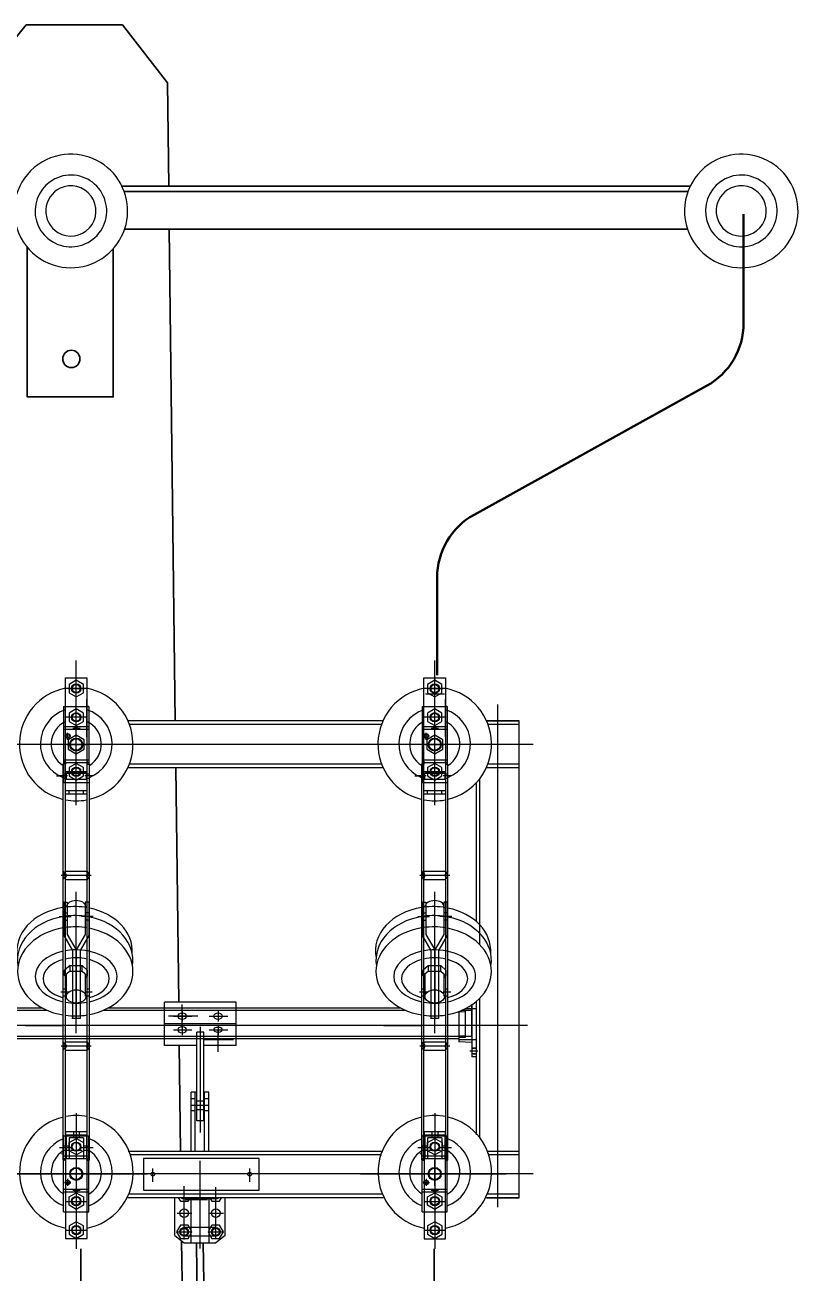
# Model space of a CAD drawing. Header units: millimetres. Extents: x 145 to 60311, y -8355 to 8851.
# Drawn here: x 406.889 to 409.862, y 382.975 to 387.773 of the extents above; entities that cross this region are included whole.
import ezdxf

# ---------------------------------------------------------------- set-up
doc = ezdxf.new("R2010")
doc.units = ezdxf.units.MM
doc.linetypes.add('EIXO', pattern=[54, 20, -7, 0, -7, 20])

msp = doc.modelspace()

# ---------------------------------------------------------------- linework, layer by layer
at = {"lineweight": 35}
for p, q in [((406.7131, 387.5509), (406.8932, 387.7733)), ((406.8932, 387.7733), (407.2643, 387.7733)), ((407.2643, 387.7733), (407.4368, 387.5509)), ((407.4417, 387.1535), (407.4368, 387.5509)), ((407.2706, 387.133), (409.4383, 387.133)), ((407.4669, 385.0981), (407.4437, 386.988)), ((407.4802, 384.0166), (407.4691, 384.9189)), ((407.4872, 383.4438), (407.4822, 383.8494)), ((407.1032, 383.068), (407.1032, 379.7476)), ((407.5264, 380.251), (407.4914, 383.0992)), ((407.5859, 380.251), (407.548, 383.0916)), ((407.6118, 380.322), (407.5748, 383.0916)), ((408.4623, 383.068), (408.4623, 379.7476))]:
    msp.add_line(p, q, dxfattribs=at)
at = {"lineweight": 50}
for p, q in [((409.6525, 387.0462), (409.6525, 386.6269)), ((409.5104, 386.3857), (408.6161, 385.8905)), ((408.4739, 385.2738), (408.4739, 385.6493))]:
    msp.add_line(p, q, dxfattribs=at)
at = {"ltscale": 0.5}
for p, q in [((407.0861, 384.8587), (407.0861, 385.3297)), ((408.4647, 384.8587), (408.4647, 385.3297)), ((407.056, 385.2218), (407.1176, 385.2218)), ((407.056, 385.2218), (407.1176, 385.2218)), ((408.4346, 385.2218), (408.4961, 385.2218)), ((408.4346, 385.2218), (408.4961, 385.2218)), ((407.0861, 384.7732), (407.0861, 384.8849)), ((408.4647, 384.7732), (408.4647, 384.8849)), ((407.0208, 384.3455), (407.0664, 384.3455)), ((407.1515, 384.3455), (407.1058, 384.3455)), ((408.3993, 384.3455), (408.445, 384.3455)), ((408.53, 384.3455), (408.4844, 384.3455)), ((407.0667, 383.4559), (407.0212, 383.4559)), ((407.0635, 383.4476), (407.1081, 383.4476)), ((407.151, 383.4559), (407.1042, 383.4559)), ((408.4452, 383.4559), (408.3997, 383.4559)), ((408.4421, 383.4476), (408.4866, 383.4476)), ((408.5295, 383.4559), (408.4828, 383.4559)), ((407.0451, 383.2503), (407.1278, 383.2503)), ((408.4237, 383.2503), (408.5064, 383.2503)), ((407.0451, 383.14), (407.1278, 383.14)), ((408.4237, 383.14), (408.5064, 383.14))]:
    msp.add_line(p, q, dxfattribs=at)
for p, q in [((407.0447, 384.8164), (407.0447, 385.2631)), ((407.0447, 385.2631), (407.1274, 385.2631)), ((407.1257, 385.2218), (407.0465, 385.2218)), ((407.1274, 385.2631), (407.1274, 384.8164)), ((408.4233, 384.8164), (408.4233, 385.2631)), ((408.4233, 385.2631), (408.506, 385.2631)), ((408.5043, 385.2218), (408.4251, 385.2218)), ((408.506, 385.2631), (408.506, 384.8164)), ((407.0861, 384.8459), (407.0861, 385.1712)), ((407.0861, 384.8459), (407.0861, 385.1712)), ((407.0861, 384.8459), (407.0861, 385.1712)), ((407.1274, 385.0361), (407.1274, 385.1794)), ((408.5025, 385.2007), (408.4287, 385.2007)), ((408.4647, 384.8459), (408.4647, 385.1712)), ((408.4647, 384.8459), (408.4647, 385.1712)), ((408.4647, 384.8459), (408.4647, 385.1712)), ((408.506, 385.0361), (408.506, 385.1794)), ((407.0378, 385.1529), (407.0378, 384.9314)), ((407.0378, 385.1529), (407.0378, 384.8606)), ((407.0378, 385.1529), (407.0447, 385.1529)), ((407.0378, 385.1529), (407.1343, 385.1529)), ((407.1343, 385.1529), (407.1274, 385.1529)), ((407.1343, 385.1529), (407.1343, 384.9314)), ((408.4164, 385.1529), (408.4164, 384.8606)), ((408.4164, 385.1529), (408.4164, 384.9314)), ((408.4164, 385.1529), (408.5129, 385.1529)), ((408.4164, 385.1529), (408.4233, 385.1529)), ((408.5129, 385.1529), (408.506, 385.1529)), ((408.5129, 385.1529), (408.5129, 384.9314)), ((408.7063, 385.1611), (408.7063, 383.2277)), ((407.1257, 385.1115), (407.0465, 385.1115)), ((407.1239, 385.1115), (407.0501, 385.1115)), ((408.2667, 385.0981), (407.2848, 385.0981)), ((408.2609, 385.0843), (407.2906, 385.0843)), ((408.5043, 385.1115), (408.4251, 385.1115)), ((408.5025, 385.1115), (408.4287, 385.1115)), ((408.789, 385.0981), (408.6634, 385.0981)), ((408.789, 385.0981), (408.6638, 385.0981)), ((408.789, 385.0981), (408.6638, 385.0981)), ((408.789, 385.0981), (408.6638, 385.0981)), ((408.6638, 385.0981), (408.789, 385.0981)), ((408.789, 385.0843), (408.6691, 385.0843)), ((408.789, 383.2646), (408.789, 385.0981)), ((407.0417, 385.0398), (407.0655, 385.0398)), ((407.053, 385.0253), (407.053, 385.052)), ((407.0727, 385.0691), (407.1008, 385.0691)), ((408.4203, 385.0398), (408.4441, 385.0398)), ((408.4316, 385.0253), (408.4316, 385.052)), ((408.4512, 385.0691), (408.4794, 385.0691)), ((408.8426, 385.0067), (405.3178, 385.0067)), ((407.0494, 385.0067), (407.1229, 385.0067)), ((408.428, 385.0067), (408.5014, 385.0067)), ((407.036, 383.4098), (407.036, 384.9323)), ((407.0443, 384.9323), (407.036, 384.9323)), ((407.0443, 383.4098), (407.0443, 384.9323)), ((407.1285, 383.4089), (407.1285, 384.9314)), ((407.1285, 384.9314), (407.1368, 384.9314)), ((407.1368, 383.4089), (407.1368, 384.9314)), ((407.2919, 384.9327), (408.2596, 384.9327)), ((408.4146, 383.4098), (408.4146, 384.9323)), ((408.4228, 384.9323), (408.4146, 384.9323)), ((408.4228, 383.4098), (408.4228, 384.9323)), ((408.5071, 383.4089), (408.5071, 384.9314)), ((408.5071, 384.9314), (408.5154, 384.9314)), ((408.5154, 383.4089), (408.5154, 384.9314)), ((408.6704, 384.9327), (408.789, 384.9327)), ((407.0098, 384.8858), (407.0437, 384.8858)), ((407.0524, 384.8858), (407.0185, 384.8858)), ((407.0528, 384.8858), (407.0244, 384.8858)), ((407.036, 384.8938), (407.0443, 384.8938)), ((407.1257, 384.902), (407.0465, 384.902)), ((407.0501, 384.902), (407.1239, 384.902)), ((407.1525, 384.8858), (407.1186, 384.8858)), ((407.1474, 384.8858), (407.119, 384.8858)), ((407.1281, 384.8938), (407.1368, 384.8938)), ((407.1285, 384.8938), (407.1368, 384.8938)), ((407.2864, 384.9189), (408.2651, 384.9189)), ((408.3884, 384.8858), (408.4222, 384.8858)), ((408.4309, 384.8858), (408.397, 384.8858)), ((408.4314, 384.8858), (408.4029, 384.8858)), ((408.4146, 384.8938), (408.4228, 384.8938)), ((408.5043, 384.902), (408.4251, 384.902)), ((408.4287, 384.902), (408.5025, 384.902)), ((408.5311, 384.8858), (408.4972, 384.8858)), ((408.526, 384.8858), (408.4976, 384.8858)), ((408.5067, 384.8938), (408.5154, 384.8938)), ((408.5071, 384.8938), (408.5154, 384.8938)), ((408.6649, 384.9189), (408.789, 384.9189)), ((407.036, 384.8775), (407.0443, 384.8775)), ((407.0378, 384.8606), (407.1343, 384.8606)), ((407.1281, 384.8775), (407.1368, 384.8775)), ((407.1285, 384.8775), (407.1368, 384.8775)), ((408.4146, 384.8775), (408.4228, 384.8775)), ((408.4164, 384.8606), (408.5129, 384.8606)), ((408.5067, 384.8775), (408.5154, 384.8775)), ((408.5071, 384.8775), (408.5154, 384.8775)), ((408.6236, 384.8566), (408.6236, 384.3267)), ((408.6374, 384.8726), (408.6374, 384.238)), ((407.1274, 384.8288), (407.0447, 384.8288)), ((407.1274, 384.8164), (407.0447, 384.8164)), ((407.0585, 384.8164), (407.0585, 384.8288)), ((407.1137, 384.8164), (407.1137, 384.8288)), ((408.506, 384.8288), (408.4233, 384.8288)), ((408.506, 384.8164), (408.4233, 384.8164)), ((408.4371, 384.8164), (408.4371, 384.8288)), ((408.4922, 384.8164), (408.4922, 384.8288)), ((407.144, 384.5035), (407.0285, 384.5035)), ((407.0363, 384.5187), (407.039, 384.5146)), ((407.0383, 384.5159), (407.0383, 384.5138)), ((407.0396, 384.5154), (407.0383, 384.5159)), ((407.0383, 384.5159), (407.0383, 384.5138)), ((407.0396, 384.5154), (407.0383, 384.5159)), ((407.0383, 384.5159), (407.0383, 384.5138)), ((407.0396, 384.5154), (407.0383, 384.5159)), ((407.0383, 384.5125), (407.0383, 384.5111)), ((407.0422, 384.5111), (407.0383, 384.5111)), ((407.0383, 384.5111), (407.0383, 384.5111)), ((407.0383, 384.5111), (407.0383, 384.509)), ((407.0383, 384.5067), (407.0383, 384.5011)), ((407.0383, 384.4987), (407.0383, 384.496)), ((407.0405, 384.5146), (407.039, 384.5146)), ((407.0393, 384.5146), (407.0415, 384.5146)), ((407.0415, 384.5146), (407.0406, 384.5149)), ((407.0415, 384.5146), (407.0406, 384.5149)), ((407.0415, 384.5146), (407.0406, 384.5149)), ((407.0422, 384.5146), (407.0406, 384.5146)), ((407.0411, 384.5111), (407.0434, 384.5111)), ((407.0452, 384.5111), (407.0423, 384.5111)), ((407.0452, 384.5146), (407.0432, 384.5146)), ((407.0452, 384.5201), (407.1279, 384.5201)), ((407.0452, 384.487), (407.0452, 384.5201)), ((407.0452, 384.5111), (407.0462, 384.5084)), ((407.0469, 384.5006), (407.0452, 384.496)), ((407.0468, 384.5067), (407.0479, 384.5035)), ((407.0479, 384.5035), (407.0469, 384.5006)), ((407.0472, 384.5057), (407.0479, 384.5035)), ((407.0479, 384.5035), (407.0472, 384.5015)), ((407.1263, 384.5067), (407.1251, 384.5035)), ((407.1259, 384.5057), (407.1251, 384.5035)), ((407.1251, 384.5035), (407.1259, 384.5015)), ((407.1251, 384.5035), (407.1262, 384.5006)), ((407.1262, 384.5006), (407.1279, 384.496)), ((407.1279, 384.5111), (407.1269, 384.5084)), ((407.1279, 384.5201), (407.1279, 384.487)), ((407.1279, 384.5146), (407.1299, 384.5146)), ((407.1279, 384.5111), (407.1308, 384.5111)), ((407.1309, 384.5146), (407.1325, 384.5146)), ((407.1309, 384.5111), (407.1348, 384.5111)), ((407.1316, 384.5146), (407.1324, 384.5149)), ((407.1337, 384.5146), (407.1316, 384.5146)), ((407.132, 384.5111), (407.1352, 384.5111)), ((407.1326, 384.5146), (407.134, 384.5146)), ((407.1335, 384.5154), (407.1348, 384.5159)), ((407.1335, 384.5154), (407.1348, 384.5159)), ((407.1368, 384.5187), (407.134, 384.5146)), ((407.1348, 384.5159), (407.1348, 384.5138)), ((407.1348, 384.5159), (407.1348, 384.5138)), ((407.1348, 384.5125), (407.1348, 384.5111)), ((407.1348, 384.5111), (407.1348, 384.5111)), ((407.1348, 384.5111), (407.1348, 384.509)), ((407.1348, 384.5067), (407.1348, 384.5011)), ((407.1348, 384.4987), (407.1348, 384.496)), ((408.5226, 384.5035), (408.4071, 384.5035)), ((408.4148, 384.5187), (408.4176, 384.5146)), ((408.4168, 384.5159), (408.4168, 384.5138)), ((408.4181, 384.5154), (408.4168, 384.5159)), ((408.4168, 384.5159), (408.4168, 384.5138)), ((408.4181, 384.5154), (408.4168, 384.5159)), ((408.4168, 384.5159), (408.4168, 384.5138)), ((408.4181, 384.5154), (408.4168, 384.5159)), ((408.4168, 384.5125), (408.4168, 384.5111)), ((408.4207, 384.5111), (408.4168, 384.5111)), ((408.4169, 384.5111), (408.4168, 384.5111)), ((408.4168, 384.5111), (408.4168, 384.509)), ((408.4168, 384.5067), (408.4168, 384.5011)), ((408.4168, 384.4987), (408.4168, 384.496)), ((408.419, 384.5146), (408.4176, 384.5146)), ((408.4179, 384.5146), (408.4201, 384.5146)), ((408.4207, 384.5146), (408.4191, 384.5146)), ((408.4201, 384.5146), (408.4192, 384.5149)), ((408.4201, 384.5146), (408.4192, 384.5149)), ((408.4201, 384.5146), (408.4192, 384.5149)), ((408.4197, 384.5111), (408.4219, 384.5111)), ((408.4237, 384.5111), (408.4208, 384.5111)), ((408.4237, 384.5146), (408.4218, 384.5146)), ((408.4237, 384.5201), (408.5065, 384.5201)), ((408.4237, 384.487), (408.4237, 384.5201)), ((408.4237, 384.5111), (408.4247, 384.5084)), ((408.4254, 384.5006), (408.4237, 384.496)), ((408.4254, 384.5067), (408.4265, 384.5035)), ((408.4265, 384.5035), (408.4254, 384.5006)), ((408.4257, 384.5057), (408.4265, 384.5035)), ((408.4265, 384.5035), (408.4258, 384.5015)), ((408.5048, 384.5067), (408.5037, 384.5035)), ((408.5045, 384.5057), (408.5037, 384.5035)), ((408.5037, 384.5035), (408.5044, 384.5015)), ((408.5037, 384.5035), (408.5048, 384.5006)), ((408.5048, 384.5006), (408.5065, 384.496)), ((408.5065, 384.5111), (408.5055, 384.5084)), ((408.5065, 384.5201), (408.5065, 384.487)), ((408.5065, 384.5146), (408.5085, 384.5146)), ((408.5065, 384.5111), (408.5094, 384.5111)), ((408.5095, 384.5146), (408.5111, 384.5146)), ((408.5095, 384.5111), (408.5134, 384.5111)), ((408.5101, 384.5146), (408.511, 384.5149)), ((408.5123, 384.5146), (408.5101, 384.5146)), ((408.5105, 384.5111), (408.5138, 384.5111)), ((408.5112, 384.5146), (408.5126, 384.5146)), ((408.5121, 384.5154), (408.5134, 384.5159)), ((408.5121, 384.5154), (408.5134, 384.5159)), ((408.5154, 384.5187), (408.5126, 384.5146)), ((408.5133, 384.5111), (408.5134, 384.5111)), ((408.5134, 384.5159), (408.5134, 384.5138)), ((408.5134, 384.5159), (408.5134, 384.5138)), ((408.5134, 384.5125), (408.5134, 384.5111)), ((408.5134, 384.5111), (408.5134, 384.509)), ((408.5134, 384.5067), (408.5134, 384.5011)), ((408.5134, 384.4987), (408.5134, 384.496)), ((407.0363, 384.4884), (407.039, 384.4925)), ((407.0384, 384.496), (407.0383, 384.496)), ((407.0383, 384.496), (407.0383, 384.496)), ((407.0422, 384.496), (407.0383, 384.496)), ((407.0383, 384.4948), (407.0383, 384.496)), ((407.0383, 384.4912), (407.0383, 384.4929)), ((407.0383, 384.4912), (407.0383, 384.4929)), ((407.0397, 384.4918), (407.0383, 384.4912)), ((407.0397, 384.4918), (407.0383, 384.4912)), ((407.0413, 384.4925), (407.0391, 384.4925)), ((407.0416, 384.496), (407.0395, 384.496)), ((407.0415, 384.4925), (407.0406, 384.4921)), ((407.0415, 384.4925), (407.0406, 384.4921)), ((407.0409, 384.496), (407.043, 384.496)), ((407.0434, 384.4925), (407.0415, 384.4925)), ((407.0452, 384.496), (407.0422, 384.496)), ((407.0452, 384.4925), (407.0423, 384.4925)), ((407.1279, 384.487), (407.0452, 384.487)), ((407.1279, 384.496), (407.1309, 384.496)), ((407.1279, 384.4925), (407.1308, 384.4925)), ((407.1322, 384.496), (407.1301, 384.496)), ((407.1309, 384.496), (407.1348, 384.496)), ((407.1314, 384.496), (407.1336, 384.496)), ((407.1352, 384.4925), (407.1316, 384.4925)), ((407.1316, 384.4925), (407.1325, 384.4921)), ((407.1318, 384.4925), (407.134, 384.4925)), ((407.1334, 384.4918), (407.1348, 384.4912)), ((407.1368, 384.4884), (407.134, 384.4925)), ((407.1347, 384.496), (407.1348, 384.496)), ((407.1348, 384.4948), (407.1348, 384.496)), ((407.1348, 384.496), (407.1348, 384.496)), ((407.1348, 384.4912), (407.1348, 384.4929)), ((408.4148, 384.4884), (408.4176, 384.4925)), ((408.417, 384.496), (408.4168, 384.496)), ((408.4169, 384.496), (408.4168, 384.496)), ((408.4207, 384.496), (408.4168, 384.496)), ((408.4168, 384.4948), (408.4168, 384.496)), ((408.4168, 384.4912), (408.4168, 384.4929)), ((408.4168, 384.4912), (408.4168, 384.4929)), ((408.4183, 384.4918), (408.4168, 384.4912)), ((408.4183, 384.4918), (408.4168, 384.4912)), ((408.4198, 384.4925), (408.4177, 384.4925)), ((408.4202, 384.496), (408.418, 384.496)), ((408.4201, 384.4925), (408.4191, 384.4921)), ((408.4201, 384.4925), (408.4191, 384.4921)), ((408.4194, 384.496), (408.4216, 384.496)), ((408.422, 384.4925), (408.4201, 384.4925)), ((408.4237, 384.496), (408.4207, 384.496)), ((408.4237, 384.4925), (408.4208, 384.4925)), ((408.5065, 384.487), (408.4237, 384.487)), ((408.5065, 384.496), (408.5095, 384.496)), ((408.5065, 384.4925), (408.5094, 384.4925)), ((408.5108, 384.496), (408.5086, 384.496)), ((408.5095, 384.496), (408.5134, 384.496)), ((408.51, 384.496), (408.5122, 384.496)), ((408.5137, 384.4925), (408.5101, 384.4925)), ((408.5101, 384.4925), (408.5111, 384.4921)), ((408.5104, 384.4925), (408.5125, 384.4925)), ((408.5119, 384.4918), (408.5134, 384.4912)), ((408.5154, 384.4884), (408.5126, 384.4925)), ((408.5132, 384.496), (408.5134, 384.496)), ((408.5133, 384.496), (408.5134, 384.496)), ((408.5134, 384.4948), (408.5134, 384.496)), ((408.5134, 384.4912), (408.5134, 384.4929)), ((407.0861, 383.8972), (407.0861, 384.4403)), ((408.4647, 383.8972), (408.4647, 384.4403)), ((407.0379, 384.4007), (407.0516, 384.4007)), ((407.0379, 384.4007), (407.0379, 384.2729)), ((407.0488, 384.3817), (407.0488, 384.3836)), ((407.0516, 384.4007), (407.0516, 384.2766)), ((407.1344, 384.4007), (407.1206, 384.4007)), ((407.1206, 384.4007), (407.1206, 384.2766)), ((407.1229, 384.3807), (407.1229, 384.3836)), ((407.1344, 384.4007), (407.1344, 384.2729)), ((408.4164, 384.4007), (408.4302, 384.4007)), ((408.4164, 384.4007), (408.4164, 384.2729)), ((408.4273, 384.3817), (408.4273, 384.3836)), ((408.4302, 384.4007), (408.4302, 384.2766)), ((408.5129, 384.4007), (408.4991, 384.4007)), ((408.4991, 384.4007), (408.4991, 384.2766)), ((408.5015, 384.3807), (408.5015, 384.3836)), ((408.5129, 384.4007), (408.5129, 384.2729)), ((407.0379, 384.2729), (407.0713, 384.215)), ((407.0516, 384.2766), (407.0861, 384.2169)), ((407.1206, 384.2766), (407.0861, 384.2169)), ((407.1344, 384.2729), (407.1009, 384.215)), ((408.4164, 384.2729), (408.4498, 384.215)), ((408.4302, 384.2766), (408.4647, 384.2169)), ((408.4991, 384.2766), (408.4647, 384.2169)), ((408.5129, 384.2729), (408.4795, 384.215)), ((407.0713, 384.215), (407.0713, 383.9531)), ((407.0861, 384.2169), (407.0861, 383.9531)), ((407.0861, 384.2169), (407.0861, 383.9531)), ((407.1009, 384.215), (407.1009, 383.9531)), ((408.4498, 384.215), (408.4498, 383.9531)), ((408.4647, 384.2169), (408.4647, 383.9531)), ((408.4647, 384.2169), (408.4647, 383.9531)), ((408.4795, 384.215), (408.4795, 383.9531)), ((407.0625, 384.1568), (407.0411, 384.1394)), ((407.0411, 384.1186), (407.0411, 384.1394)), ((407.0625, 384.1359), (407.0411, 384.1186)), ((407.0411, 384.1186), (407.0488, 384.1112)), ((407.0488, 384.0355), (407.0488, 384.1248)), ((407.0625, 384.1359), (407.0625, 384.1568)), ((407.0625, 384.1568), (407.1091, 384.1568)), ((407.0625, 384.1359), (407.1091, 384.1359)), ((407.1091, 384.1568), (407.1296, 384.1385)), ((407.1091, 384.1359), (407.1091, 384.1568)), ((407.1091, 384.1359), (407.1296, 384.1176)), ((407.1221, 384.0388), (407.1221, 384.1243)), ((407.1296, 384.1176), (407.1221, 384.1104)), ((407.1296, 384.1176), (407.1296, 384.1385)), ((408.4411, 384.1568), (408.4197, 384.1394)), ((408.4197, 384.1186), (408.4197, 384.1394)), ((408.4411, 384.1359), (408.4197, 384.1186)), ((408.4197, 384.1186), (408.4273, 384.1112)), ((408.4273, 384.0355), (408.4273, 384.1248)), ((408.4411, 384.1359), (408.4411, 384.1568)), ((408.4411, 384.1568), (408.4877, 384.1568)), ((408.4411, 384.1359), (408.4877, 384.1359)), ((408.4877, 384.1568), (408.5082, 384.1385)), ((408.4877, 384.1359), (408.4877, 384.1568)), ((408.4877, 384.1359), (408.5082, 384.1176)), ((408.5007, 384.0388), (408.5007, 384.1243)), ((408.5082, 384.1176), (408.5007, 384.1104)), ((408.5082, 384.1176), (408.5082, 384.1385)), ((407.036, 384.0677), (407.0443, 384.0677)), ((407.1285, 384.0677), (407.1368, 384.0677)), ((408.4146, 384.0677), (408.4228, 384.0677)), ((408.5071, 384.0677), (408.5154, 384.0677)), ((407.0587, 384.0543), (407.027, 384.0543)), ((407.036, 384.0408), (407.0443, 384.0408)), ((407.1474, 384.0543), (407.119, 384.0543)), ((407.1285, 384.0408), (407.1368, 384.0408)), ((408.4372, 384.0543), (408.4055, 384.0543)), ((408.4146, 384.0408), (408.4228, 384.0408)), ((408.526, 384.0543), (408.4976, 384.0543)), ((408.5071, 384.0408), (408.5154, 384.0408)), ((408.6374, 384.031), (408.6374, 383.4985)), ((406.9745, 383.9848), (405.8111, 383.9848)), ((406.9561, 383.9936), (406.5309, 383.9936)), ((408.3531, 383.9848), (407.1897, 383.9848)), ((408.3346, 383.9936), (407.2081, 383.9936)), ((407.425, 383.8494), (407.425, 384.0166)), ((407.7007, 384.0166), (407.425, 384.0166)), ((407.6961, 383.9936), (407.4306, 383.9936)), ((407.4935, 383.9814), (407.4935, 383.9421)), ((407.4939, 383.9164), (407.4939, 384.0067)), ((407.6314, 383.9814), (407.6314, 383.9421)), ((407.7007, 383.8494), (407.7007, 384.0166)), ((408.5574, 383.9804), (408.5574, 383.8637)), ((408.5822, 383.9781), (408.5574, 383.9793)), ((408.607, 383.9848), (408.5682, 383.9848)), ((408.5822, 383.9849), (408.57, 383.9855)), ((408.5822, 383.9849), (408.5822, 383.8803)), ((408.607, 384.0043), (408.6045, 384.0041)), ((408.607, 384.0058), (408.607, 383.8058)), ((408.607, 383.883), (408.607, 383.9999)), ((408.6236, 384.0183), (408.6236, 383.8058)), ((408.6236, 384.0183), (408.6236, 383.5061)), ((408.8215, 383.9263), (405.3159, 383.9263)), ((408.6501, 383.9263), (405.4723, 383.9263)), ((406.8897, 383.9263), (407.0325, 383.9263)), ((407.1009, 383.9531), (407.0698, 383.9531)), ((407.7007, 383.9326), (407.425, 383.9326)), ((407.5533, 383.9623), (407.4408, 383.9623)), ((407.4601, 383.9623), (407.5308, 383.9623)), ((407.4935, 383.9292), (407.4935, 383.8899)), ((407.5979, 383.9623), (407.6687, 383.9623)), ((407.6314, 383.9292), (407.6314, 383.8899)), ((408.2683, 383.9263), (408.411, 383.9263)), ((408.4795, 383.9531), (408.4483, 383.9531)), ((408.6618, 383.9263), (408.519, 383.9263)), ((405.6156, 383.8855), (408.607, 383.8855)), ((406.5309, 383.8767), (408.5574, 383.8767)), ((407.4306, 383.8767), (407.6951, 383.8767)), ((407.4601, 383.9101), (407.5308, 383.9101)), ((407.5493, 383.5598), (407.5493, 383.9014)), ((407.5769, 383.9014), (407.5493, 383.9014)), ((407.5769, 383.5598), (407.5769, 383.9014)), ((407.5979, 383.9101), (407.6687, 383.9101)), ((407.6317, 383.825), (407.6317, 383.9063)), ((408.5822, 383.8871), (408.5574, 383.8859)), ((408.5822, 383.8803), (408.5574, 383.879)), ((407.144, 383.8473), (407.0285, 383.8473)), ((407.0363, 383.8625), (407.0391, 383.8584)), ((407.0363, 383.8322), (407.0391, 383.8363)), ((407.0396, 383.8592), (407.0383, 383.8597)), ((407.0383, 383.8597), (407.0383, 383.8576)), ((407.0396, 383.8592), (407.0383, 383.8597)), ((407.0383, 383.8597), (407.0383, 383.8576)), ((407.0396, 383.8592), (407.0383, 383.8597)), ((407.0383, 383.8597), (407.0383, 383.8576)), ((407.0383, 383.8563), (407.0383, 383.8549)), ((407.0383, 383.8549), (407.0383, 383.8529)), ((407.0384, 383.8549), (407.0383, 383.8549)), ((407.0422, 383.8549), (407.0383, 383.8549)), ((407.0383, 383.8505), (407.0383, 383.8449)), ((407.0383, 383.8425), (407.0383, 383.8398)), ((407.0383, 383.8386), (407.0383, 383.8398)), ((407.0422, 383.8398), (407.0383, 383.8398)), ((407.0384, 383.8398), (407.0383, 383.8398)), ((407.0384, 383.8398), (407.0383, 383.8398)), ((407.0383, 383.835), (407.0383, 383.8367)), ((407.0383, 383.835), (407.0383, 383.8367)), ((407.0397, 383.8356), (407.0383, 383.835)), ((407.0397, 383.8356), (407.0383, 383.835)), ((407.0405, 383.8584), (407.0391, 383.8584)), ((407.0413, 383.8363), (407.0392, 383.8363)), ((407.0394, 383.8584), (407.0415, 383.8584)), ((407.0417, 383.8398), (407.0395, 383.8398)), ((407.0422, 383.8584), (407.0406, 383.8584)), ((407.0415, 383.8363), (407.0406, 383.8359)), ((407.0415, 383.8363), (407.0406, 383.8359)), ((407.0415, 383.8584), (407.0407, 383.8587)), ((407.0415, 383.8584), (407.0407, 383.8587)), ((407.0415, 383.8584), (407.0407, 383.8587)), ((407.0409, 383.8398), (407.043, 383.8398)), ((407.0411, 383.8549), (407.0434, 383.8549)), ((407.0435, 383.8363), (407.0415, 383.8363)), ((407.0452, 383.8398), (407.0422, 383.8398)), ((407.0452, 383.8549), (407.0423, 383.8549)), ((407.0452, 383.8363), (407.0423, 383.8363)), ((407.0452, 383.8584), (407.0432, 383.8584)), ((407.0452, 383.8308), (407.0452, 383.8639)), ((407.0452, 383.8639), (407.1279, 383.8639)), ((407.0452, 383.8549), (407.0462, 383.8522)), ((407.0469, 383.8444), (407.0452, 383.8398)), ((407.1279, 383.8308), (407.0452, 383.8308)), ((407.0468, 383.8505), (407.048, 383.8473)), ((407.048, 383.8473), (407.0469, 383.8444)), ((407.048, 383.8473), (407.0472, 383.8454)), ((407.1263, 383.8505), (407.1252, 383.8473)), ((407.1259, 383.8495), (407.1252, 383.8473)), ((407.1252, 383.8473), (407.1262, 383.8444)), ((407.1252, 383.8473), (407.1259, 383.8454)), ((407.1262, 383.8444), (407.1279, 383.8398)), ((407.1279, 383.8549), (407.1269, 383.8522)), ((407.1279, 383.8639), (407.1279, 383.8308)), ((407.1279, 383.8584), (407.1299, 383.8584)), ((407.1279, 383.8549), (407.1309, 383.8549)), ((407.1279, 383.8398), (407.1309, 383.8398)), ((407.1279, 383.8363), (407.1308, 383.8363)), ((407.132, 383.8549), (407.1297, 383.8549)), ((407.1322, 383.8398), (407.1301, 383.8398)), ((407.1309, 383.8584), (407.1326, 383.8584)), ((407.131, 383.8549), (407.1348, 383.8549)), ((407.131, 383.8398), (407.1348, 383.8398)), ((407.1315, 383.8398), (407.1336, 383.8398)), ((407.1316, 383.8584), (407.1325, 383.8587)), ((407.1338, 383.8584), (407.1316, 383.8584)), ((407.1316, 383.8363), (407.1325, 383.8359)), ((407.1352, 383.8363), (407.1316, 383.8363)), ((407.1318, 383.8363), (407.134, 383.8363)), ((407.1327, 383.8584), (407.1341, 383.8584)), ((407.1334, 383.8356), (407.1348, 383.835)), ((407.1335, 383.8592), (407.1348, 383.8597)), ((407.1335, 383.8592), (407.1348, 383.8597)), ((407.1368, 383.8625), (407.1341, 383.8584)), ((407.1368, 383.8322), (407.1341, 383.8363)), ((407.1347, 383.8398), (407.1348, 383.8398)), ((407.1348, 383.8597), (407.1348, 383.8576)), ((407.1348, 383.8597), (407.1348, 383.8576)), ((407.1348, 383.8563), (407.1348, 383.8549)), ((407.1348, 383.8549), (407.1348, 383.8549)), ((407.1348, 383.8549), (407.1348, 383.8529)), ((407.1348, 383.8505), (407.1348, 383.8449)), ((407.1348, 383.8425), (407.1348, 383.8398)), ((407.1348, 383.8398), (407.1348, 383.8398)), ((407.1348, 383.8386), (407.1348, 383.8398)), ((407.1348, 383.835), (407.1348, 383.8367)), ((407.5493, 383.8494), (407.425, 383.8494)), ((407.7007, 383.8494), (407.5769, 383.8494)), ((407.6911, 383.8712), (407.5787, 383.8712)), ((408.5226, 383.8473), (408.4071, 383.8473)), ((408.4149, 383.8625), (408.4176, 383.8584)), ((408.4149, 383.8322), (408.4176, 383.8363)), ((408.4182, 383.8592), (408.4169, 383.8597)), ((408.4169, 383.8597), (408.4169, 383.8576)), ((408.4182, 383.8592), (408.4169, 383.8597)), ((408.4169, 383.8597), (408.4169, 383.8576)), ((408.4182, 383.8592), (408.4169, 383.8597)), ((408.4169, 383.8597), (408.4169, 383.8576)), ((408.4169, 383.8563), (408.4169, 383.8549)), ((408.4169, 383.8549), (408.4169, 383.8529)), ((408.4169, 383.8549), (408.4169, 383.8549)), ((408.4207, 383.8549), (408.4169, 383.8549)), ((408.4169, 383.8505), (408.4169, 383.8449)), ((408.4169, 383.8425), (408.4169, 383.8398)), ((408.4169, 383.8386), (408.4169, 383.8398)), ((408.4207, 383.8398), (408.4169, 383.8398)), ((408.4169, 383.8398), (408.4169, 383.8398)), ((408.417, 383.8398), (408.4169, 383.8398)), ((408.4169, 383.835), (408.4169, 383.8367)), ((408.4169, 383.835), (408.4169, 383.8367)), ((408.4183, 383.8356), (408.4169, 383.835)), ((408.4183, 383.8356), (408.4169, 383.835)), ((408.419, 383.8584), (408.4176, 383.8584)), ((408.4199, 383.8363), (408.4177, 383.8363)), ((408.4179, 383.8584), (408.4201, 383.8584)), ((408.4202, 383.8398), (408.4181, 383.8398)), ((408.4208, 383.8584), (408.4191, 383.8584)), ((408.4201, 383.8584), (408.4192, 383.8587)), ((408.4201, 383.8584), (408.4192, 383.8587)), ((408.4201, 383.8584), (408.4192, 383.8587)), ((408.4201, 383.8363), (408.4192, 383.8359)), ((408.4201, 383.8363), (408.4192, 383.8359)), ((408.4195, 383.8398), (408.4216, 383.8398)), ((408.4197, 383.8549), (408.422, 383.8549)), ((408.422, 383.8363), (408.4201, 383.8363)), ((408.4238, 383.8549), (408.4208, 383.8549)), ((408.4238, 383.8398), (408.4208, 383.8398)), ((408.4238, 383.8363), (408.4209, 383.8363)), ((408.4238, 383.8584), (408.4218, 383.8584)), ((408.4238, 383.8308), (408.4238, 383.8639)), ((408.4238, 383.8639), (408.5065, 383.8639)), ((408.4238, 383.8549), (408.4248, 383.8522)), ((408.4254, 383.8444), (408.4238, 383.8398)), ((408.5065, 383.8308), (408.4238, 383.8308)), ((408.4254, 383.8505), (408.4265, 383.8473)), ((408.4265, 383.8473), (408.4255, 383.8444)), ((408.4265, 383.8473), (408.4258, 383.8454)), ((408.5049, 383.8505), (408.5037, 383.8473)), ((408.5045, 383.8495), (408.5037, 383.8473)), ((408.5037, 383.8473), (408.5048, 383.8444)), ((408.5037, 383.8473), (408.5045, 383.8454)), ((408.5048, 383.8444), (408.5065, 383.8398)), ((408.5065, 383.8549), (408.5055, 383.8522)), ((408.5065, 383.8639), (408.5065, 383.8308)), ((408.5065, 383.8584), (408.5085, 383.8584)), ((408.5065, 383.8549), (408.5094, 383.8549)), ((408.5065, 383.8398), (408.5095, 383.8398)), ((408.5065, 383.8363), (408.5094, 383.8363)), ((408.5106, 383.8549), (408.5083, 383.8549)), ((408.5108, 383.8398), (408.5087, 383.8398)), ((408.5095, 383.8584), (408.5111, 383.8584)), ((408.5095, 383.8549), (408.5134, 383.8549)), ((408.5095, 383.8398), (408.5134, 383.8398)), ((408.51, 383.8398), (408.5122, 383.8398)), ((408.5102, 383.8584), (408.511, 383.8587)), ((408.5123, 383.8584), (408.5102, 383.8584)), ((408.5102, 383.8363), (408.5111, 383.8359)), ((408.5138, 383.8363), (408.5102, 383.8363)), ((408.5104, 383.8363), (408.5125, 383.8363)), ((408.5112, 383.8584), (408.5126, 383.8584)), ((408.512, 383.8356), (408.5134, 383.835)), ((408.5121, 383.8592), (408.5134, 383.8597)), ((408.5121, 383.8592), (408.5134, 383.8597)), ((408.5154, 383.8625), (408.5126, 383.8584)), ((408.5154, 383.8322), (408.5126, 383.8363)), ((408.5133, 383.8549), (408.5134, 383.8549)), ((408.5133, 383.8398), (408.5134, 383.8398)), ((408.5133, 383.8398), (408.5134, 383.8398)), ((408.5134, 383.8597), (408.5134, 383.8576)), ((408.5134, 383.8597), (408.5134, 383.8576)), ((408.5134, 383.8563), (408.5134, 383.8549)), ((408.5134, 383.8549), (408.5134, 383.8529)), ((408.5134, 383.8505), (408.5134, 383.8449)), ((408.5134, 383.8425), (408.5134, 383.8398)), ((408.5134, 383.8386), (408.5134, 383.8398)), ((408.5134, 383.835), (408.5134, 383.8367)), ((408.607, 383.8609), (408.5574, 383.8637)), ((408.6302, 383.8278), (408.5998, 383.8278)), ((408.611, 383.8389), (408.607, 383.8389)), ((408.6175, 383.8375), (408.607, 383.8375)), ((408.6236, 383.8389), (408.6139, 383.8389)), ((408.6236, 383.8375), (408.6207, 383.8375)), ((408.6186, 383.8182), (408.607, 383.8182)), ((408.609, 383.8168), (408.607, 383.8168)), ((408.6236, 383.8058), (408.607, 383.8058)), ((408.6236, 383.8168), (408.6123, 383.8168)), ((408.6236, 383.8182), (408.6209, 383.8182)), ((407.5441, 383.6705), (407.5275, 383.6705)), ((407.5275, 383.4438), (407.5275, 383.6705)), ((407.5441, 383.6446), (407.5275, 383.6446)), ((407.5441, 383.644), (407.5275, 383.644)), ((407.5441, 383.4438), (407.5441, 383.6705)), ((407.5493, 383.6368), (407.5769, 383.6368)), ((407.5964, 383.6705), (407.5799, 383.6705)), ((407.5799, 383.4438), (407.5799, 383.6705)), ((407.5964, 383.6446), (407.5799, 383.6446)), ((407.5964, 383.644), (407.5799, 383.644)), ((407.5964, 383.4438), (407.5964, 383.6705)), ((407.0865, 383.5891), (407.0865, 383.068)), ((407.0865, 383.5891), (407.0865, 383.068)), ((407.0865, 383.5891), (407.0865, 383.068)), ((407.0865, 383.5891), (407.0865, 383.068)), ((407.5441, 383.5981), (407.5275, 383.5981)), ((407.5282, 383.6203), (407.5961, 383.6203)), ((407.5493, 383.6037), (407.5769, 383.6037)), ((407.5964, 383.5981), (407.5799, 383.5981)), ((408.465, 383.5891), (408.465, 383.068)), ((408.465, 383.5891), (408.465, 383.068)), ((408.465, 383.5891), (408.465, 383.068)), ((408.465, 383.5891), (408.465, 383.068)), ((408.465, 383.5891), (408.465, 383.068)), ((408.465, 383.5891), (408.465, 383.068)), ((407.5769, 383.5598), (407.5493, 383.5598)), ((407.0378, 383.4098), (407.0378, 383.5021)), ((407.0378, 383.5021), (407.1343, 383.5021)), ((407.0451, 383.5193), (407.0451, 383.1074)), ((407.0451, 383.5193), (407.1278, 383.5193)), ((407.0451, 383.5055), (407.1278, 383.5055)), ((407.0479, 383.5055), (407.0479, 383.4145)), ((407.0479, 383.4145), (407.0479, 383.5055)), ((407.1017, 383.5055), (407.0479, 383.5055)), ((407.1251, 383.5055), (407.0479, 383.5055)), ((407.0589, 383.4945), (407.0589, 383.4145)), ((407.114, 383.4945), (407.0589, 383.4945)), ((407.0865, 383.523), (407.0865, 383.1977)), ((407.0865, 383.523), (407.0865, 383.1977)), ((407.114, 383.4945), (407.114, 383.4145)), ((407.1251, 383.5055), (407.1251, 383.4145)), ((407.1278, 383.1074), (407.1278, 383.5193)), ((407.1343, 383.4089), (407.1343, 383.5012)), ((408.4164, 383.4098), (408.4164, 383.5021)), ((408.4164, 383.5021), (408.5129, 383.5021)), ((408.4237, 383.5193), (408.4237, 383.1059)), ((408.4237, 383.5193), (408.5064, 383.5193)), ((408.4237, 383.5055), (408.5064, 383.5055)), ((408.4264, 383.4145), (408.4264, 383.5055)), ((408.4264, 383.5055), (408.4264, 383.4145)), ((408.5036, 383.5055), (408.4264, 383.5055)), ((408.4803, 383.5055), (408.4264, 383.5055)), ((408.4375, 383.4945), (408.4375, 383.4145)), ((408.4926, 383.4945), (408.4375, 383.4945)), ((408.465, 383.523), (408.465, 383.1977)), ((408.465, 383.523), (408.465, 383.1977)), ((408.465, 383.523), (408.465, 383.1977)), ((408.465, 383.523), (408.465, 383.1977)), ((408.4926, 383.4945), (408.4926, 383.4145)), ((408.5036, 383.5055), (408.5036, 383.4145)), ((408.5064, 383.1059), (408.5064, 383.5193)), ((408.5129, 383.4089), (408.5129, 383.5012)), ((407.036, 383.4639), (407.0443, 383.4639)), ((407.036, 383.4476), (407.0443, 383.4476)), ((407.1285, 383.4639), (407.1368, 383.4639)), ((407.1285, 383.4476), (407.1368, 383.4476)), ((407.2864, 383.4438), (408.2651, 383.4438)), ((408.4146, 383.4639), (408.4228, 383.4639)), ((408.4146, 383.4476), (408.4228, 383.4476)), ((408.5071, 383.4639), (408.5154, 383.4639)), ((408.5071, 383.4476), (408.5154, 383.4476)), ((408.6649, 383.4438), (408.789, 383.4438)), ((407.036, 383.4098), (407.0443, 383.4098)), ((407.0378, 383.2098), (407.0378, 383.4098)), ((407.0589, 383.4145), (407.0479, 383.4145)), ((407.0865, 383.4056), (407.0865, 383.2978)), ((407.0865, 383.4056), (407.0865, 383.2978)), ((407.1251, 383.4145), (407.114, 383.4145)), ((407.1368, 383.4089), (407.1285, 383.4089)), ((407.1343, 383.2098), (407.1343, 383.4089)), ((407.2919, 383.43), (408.2596, 383.43)), ((407.5628, 383.0693), (407.5628, 383.4067)), ((408.4146, 383.4098), (408.4228, 383.4098)), ((408.4146, 383.4098), (408.4228, 383.4098)), ((408.4164, 383.2098), (408.4164, 383.4098)), ((408.4375, 383.4145), (408.4264, 383.4145)), ((408.465, 383.3098), (408.465, 383.4084)), ((408.465, 383.4056), (408.465, 383.2978)), ((408.465, 383.4056), (408.465, 383.2978)), ((408.5036, 383.4145), (408.4926, 383.4145)), ((408.5154, 383.4089), (408.5071, 383.4089)), ((408.5154, 383.4089), (408.5071, 383.4089)), ((408.5129, 383.2098), (408.5129, 383.4089)), ((408.6704, 383.43), (408.789, 383.43)), ((408.8426, 383.356), (405.3178, 383.356)), ((406.8005, 383.356), (407.359, 383.356)), ((406.8005, 383.356), (407.359, 383.356)), ((407.0494, 383.356), (407.1229, 383.356)), ((407.3808, 383.3259), (407.3808, 383.3773)), ((407.7531, 383.3259), (407.7531, 383.3773)), ((408.179, 383.356), (408.7376, 383.356)), ((408.428, 383.356), (408.5014, 383.356)), ((407.0417, 383.3229), (407.0655, 383.3229)), ((407.053, 383.3373), (407.053, 383.3107)), ((407.5013, 383.1044), (407.5013, 383.3087)), ((407.6226, 383.1046), (407.6226, 383.3051)), ((408.4203, 383.3229), (408.4441, 383.3229)), ((408.4316, 383.3373), (408.4316, 383.3107)), ((407.0727, 383.2935), (407.1008, 383.2935)), ((408.2667, 383.2646), (407.2848, 383.2646)), ((408.2609, 383.2784), (407.2906, 383.2784)), ((407.4655, 383.1192), (407.4655, 383.2646)), ((407.6226, 383.2598), (407.5013, 383.2598)), ((407.5906, 383.2561), (407.5051, 383.2561)), ((407.5276, 383.0916), (407.5276, 383.2646)), ((407.5971, 383.0916), (407.5971, 383.2646)), ((407.6585, 383.1192), (407.6585, 383.2646)), ((408.4512, 383.2935), (408.4794, 383.2935)), ((408.6634, 383.2646), (408.789, 383.2646)), ((408.789, 383.2646), (408.6634, 383.2646)), ((408.789, 383.2646), (408.6634, 383.2646)), ((408.789, 383.2646), (408.6634, 383.2646)), ((408.789, 383.2784), (408.6691, 383.2784)), ((407.0378, 383.2098), (407.1343, 383.2098)), ((407.1343, 383.2098), (407.1274, 383.2098)), ((407.4749, 383.2046), (407.5307, 383.2046)), ((407.4749, 383.2046), (407.5307, 383.2046)), ((407.5962, 383.2046), (407.652, 383.2046)), ((408.4164, 383.2098), (408.5129, 383.2098)), ((408.5129, 383.2098), (408.506, 383.2098)), ((407.0451, 383.1074), (407.1278, 383.1074)), ((407.4655, 383.1192), (407.5013, 383.0916)), ((407.4749, 383.133), (407.5307, 383.133)), ((407.6226, 383.1495), (407.5013, 383.1495)), ((407.6226, 383.1164), (407.5013, 383.1164)), ((407.5962, 383.133), (407.652, 383.133)), ((407.6585, 383.1192), (407.6226, 383.0916)), ((407.5013, 383.0916), (407.6226, 383.0916)), ((408.4237, 383.1059), (408.5064, 383.1059))]:
    msp.add_line(p, q)
at = {"ltscale": 0.25}
for p, q in [((407.0378, 385.0757), (407.1343, 385.0757)), ((408.4164, 385.0757), (408.5129, 385.0757)), ((407.0378, 385.066), (407.1343, 385.066)), ((408.4164, 385.066), (408.5129, 385.066)), ((407.0378, 384.9474), (407.1343, 384.9474)), ((407.0378, 384.9378), (407.1343, 384.9378)), ((408.4164, 384.9474), (408.5129, 384.9474)), ((408.4164, 384.9378), (408.5129, 384.9378)), ((407.0508, 384.902), (407.1222, 384.902)), ((408.4294, 384.902), (408.5007, 384.902)), ((407.0378, 383.4249), (407.1343, 383.4249)), ((407.0378, 383.4152), (407.1343, 383.4152)), ((408.4164, 383.4249), (408.5129, 383.4249)), ((408.4164, 383.4152), (408.5129, 383.4152)), ((407.0378, 383.2967), (407.1343, 383.2967)), ((407.0378, 383.287), (407.1343, 383.287)), ((408.4164, 383.2967), (408.5129, 383.2967)), ((408.4164, 383.287), (408.5129, 383.287))]:
    msp.add_line(p, q, dxfattribs=at)
at = {"ltscale": 0.1}
for p, q in [((407.0379, 384.3593), (407.0516, 384.3593)), ((407.1344, 384.3593), (407.1206, 384.3593)), ((408.4164, 384.3593), (408.4302, 384.3593)), ((408.5129, 384.3593), (408.4991, 384.3593)), ((407.0379, 384.3317), (407.0516, 384.3317)), ((407.1344, 384.3317), (407.1206, 384.3317)), ((408.4164, 384.3317), (408.4302, 384.3317)), ((408.5129, 384.3317), (408.4991, 384.3317)), ((408.5834, 383.9919), (408.6236, 383.9919)), ((408.5574, 383.8733), (408.6236, 383.8733)), ((407.0751, 383.5193), (407.0751, 383.5055)), ((407.0754, 383.5055), (407.0754, 383.4945)), ((407.0974, 383.5055), (407.0974, 383.4945)), ((407.0978, 383.5193), (407.0978, 383.5055)), ((408.4537, 383.5193), (408.4537, 383.5055)), ((408.4539, 383.5055), (408.4539, 383.4945)), ((408.476, 383.5055), (408.476, 383.4945)), ((408.4764, 383.5193), (408.4764, 383.5055)), ((407.0479, 383.4645), (407.0589, 383.4645)), ((407.0479, 383.4473), (407.0589, 383.4473)), ((407.114, 383.4645), (407.1251, 383.4645)), ((407.114, 383.4473), (407.1251, 383.4473)), ((408.4264, 383.4645), (408.4375, 383.4645)), ((408.4264, 383.4473), (408.4375, 383.4473)), ((408.4926, 383.4645), (408.5036, 383.4645)), ((408.4926, 383.4473), (408.5036, 383.4473))]:
    msp.add_line(p, q, dxfattribs=at)
at = {"linetype": 'EIXO'}
msp.add_line((407.5635, 383.5155), (407.5635, 383.9219), dxfattribs=at)
at = {"lineweight": 35}
for points in [[(409.447, 387.1535), (407.262, 387.1535)], [(407.2723, 386.988), (409.4367, 386.988)], [(406.8977, 386.9186), (406.8977, 386.3434), (407.2285, 386.3434), (407.2285, 386.9129)]]:
    msp.add_lwpolyline(points, dxfattribs=at)
for points in [[(407.0861, 385.2538), (407.0584, 385.2378), (407.0584, 385.2058), (407.0861, 385.1898), (407.1138, 385.2058), (407.1138, 385.2378)], [(408.4647, 385.2538), (408.4369, 385.2378), (408.4369, 385.2058), (408.4647, 385.1898), (408.4924, 385.2058), (408.4924, 385.2378)], [(407.0861, 385.1435), (407.0584, 385.1275), (407.0584, 385.0955), (407.0861, 385.0795), (407.1138, 385.0955), (407.1138, 385.1275)], [(408.4647, 385.1435), (408.4369, 385.1275), (408.4369, 385.0955), (408.4647, 385.0795), (408.4924, 385.0955), (408.4924, 385.1275)], [(407.0468, 384.8738), (407.1261, 384.8738), (407.1261, 384.8954), (407.0468, 384.8954)], [(408.4254, 384.8738), (408.5046, 384.8738), (408.5046, 384.8954), (408.4254, 384.8954)], [(407.3448, 383.2929), (407.789, 383.2929), (407.789, 383.4157), (407.3448, 383.4157)], [(407.0861, 383.2192), (407.0584, 383.2352), (407.0584, 383.2672), (407.0861, 383.2832), (407.1138, 383.2672), (407.1138, 383.2352)], [(408.4647, 383.2192), (408.4369, 383.2352), (408.4369, 383.2672), (408.4647, 383.2832), (408.4924, 383.2672), (408.4924, 383.2352)], [(407.0865, 383.172), (407.0588, 383.156), (407.0588, 383.1241), (407.0865, 383.1081), (407.1142, 383.1241), (407.1142, 383.156)], [(407.472, 383.133), (407.4866, 383.1075), (407.516, 383.1075), (407.5307, 383.133), (407.516, 383.1584), (407.4866, 383.1584)], [(407.5933, 383.133), (407.608, 383.1075), (407.6373, 383.1075), (407.652, 383.133), (407.6373, 383.1584), (407.608, 383.1584)], [(408.465, 383.172), (408.4373, 383.156), (408.4373, 383.1241), (408.465, 383.1081), (408.4927, 383.1241), (408.4927, 383.156)]]:
    msp.add_lwpolyline(points, close=True)
at = {"ltscale": 0.1}
for points in [[(407.0861, 385.0425), (407.0551, 385.0246), (407.0551, 384.9888), (407.0861, 384.9709), (407.1171, 384.9888), (407.1171, 385.0246)], [(408.4647, 385.0425), (408.4337, 385.0246), (408.4337, 384.9888), (408.4647, 384.9709), (408.4956, 384.9888), (408.4956, 385.0246)]]:
    msp.add_lwpolyline(points, close=True, dxfattribs=at)
for points in [[(407.1138, 384.8954), (407.1138, 384.918), (407.0861, 384.9339), (407.0584, 384.918), (407.0584, 384.8954)], [(408.4924, 384.8954), (408.4924, 384.918), (408.4647, 384.9339), (408.4369, 384.918), (408.4369, 384.8954)], [(407.0584, 384.8936), (407.0584, 384.886), (407.0861, 384.87), (407.1138, 384.886), (407.1138, 384.894)], [(408.4369, 384.8936), (408.4369, 384.886), (408.4647, 384.87), (408.4924, 384.886), (408.4924, 384.894)], [(407.0589, 383.469), (407.0589, 383.4767), (407.0866, 383.4927), (407.1143, 383.4767), (407.1143, 383.4687)], [(408.4374, 383.469), (408.4374, 383.4767), (408.4651, 383.4927), (408.4928, 383.4767), (408.4928, 383.4687)], [(407.1143, 383.4673), (407.1143, 383.4447), (407.0866, 383.4287), (407.0589, 383.4447), (407.0589, 383.4673)], [(408.4928, 383.4673), (408.4928, 383.4447), (408.4651, 383.4287), (408.4374, 383.4447), (408.4374, 383.4673)], [(407.4787, 383.2646), (407.4866, 383.2509), (407.516, 383.2509), (407.5239, 383.2646)], [(407.6001, 383.2646), (407.608, 383.2509), (407.6373, 383.2509), (407.6452, 383.2646)]]:
    msp.add_lwpolyline(points)
at = {"lineweight": 35}
msp.add_circle((407.0673, 386.4893), 0.0331, dxfattribs=at)
at = {"ltscale": 0.1}
for centre, radius in [((407.0861, 385.2218), 0.0179), ((407.0861, 385.2218), 0.0154), ((408.4647, 385.2218), 0.0179), ((408.4647, 385.2218), 0.0154), ((407.0861, 385.1115), 0.0179), ((407.0861, 385.1115), 0.0154), ((408.4647, 385.1115), 0.0179), ((408.4647, 385.1115), 0.0154), ((407.0861, 384.902), 0.0179), ((407.0861, 384.902), 0.0154), ((408.4647, 384.902), 0.0179), ((408.4647, 384.902), 0.0154), ((407.0861, 383.4607), 0.0179), ((407.0861, 383.4607), 0.0154), ((408.4647, 383.4607), 0.0179), ((408.4647, 383.4607), 0.0154), ((407.0861, 383.2512), 0.0179), ((407.0861, 383.2512), 0.0154), ((408.4647, 383.2512), 0.0179), ((408.4647, 383.2512), 0.0154), ((407.0865, 383.14), 0.0179), ((407.0865, 383.14), 0.0154), ((408.465, 383.14), 0.0179), ((408.465, 383.14), 0.0154)]:
    msp.add_circle(centre, radius, dxfattribs=at)
for centre, radius in [((407.0861, 385.0691), 0.00551), ((408.4647, 385.0691), 0.00551), ((407.053, 385.0398), 0.00896), ((407.053, 385.0398), 0.00758), ((407.0861, 385.0067), 0.0221), ((408.4316, 385.0398), 0.00896), ((408.4316, 385.0398), 0.00758), ((408.4647, 385.0067), 0.0221), ((407.0861, 383.356), 0.0221), ((407.3809, 383.3554), 0.00716), ((407.7531, 383.3554), 0.00716), ((408.4647, 383.356), 0.0221), ((407.053, 383.3229), 0.00896), ((407.053, 383.3229), 0.00758), ((407.0861, 383.2935), 0.00551), ((408.4316, 383.3229), 0.00896), ((408.4316, 383.3229), 0.00758), ((408.4647, 383.2935), 0.00551), ((407.5013, 383.2046), 0.0165), ((407.6226, 383.2046), 0.0165), ((407.6226, 383.133), 0.0165)]:
    msp.add_circle(centre, radius)
at = {"ltscale": 0.5}
for centre, radius in [((407.0861, 385.0067), 0.0248), ((408.4647, 385.0067), 0.0248), ((407.0861, 383.356), 0.0248), ((408.4647, 383.356), 0.0248), ((407.5013, 383.133), 0.0165), ((407.5013, 383.133), 0.0138), ((407.6226, 383.133), 0.0138)]:
    msp.add_circle(centre, radius, dxfattribs=at)
for centre, radius, start, end in [((407.0655, 387.0582), 0.2183, 100.9182, 256.7356), ((407.0655, 387.0582), 0.2183, 256.7356, 100.9182), ((409.6434, 387.0582), 0.2183, 100.9182, 256.7356), ((409.6434, 387.0582), 0.2183, 256.7356, 100.9182), ((407.0655, 387.0582), 0.1378, 107.4643, 248.6817), ((407.0655, 387.0582), 0.1378, 248.6817, 107.4643), ((409.6434, 387.0582), 0.1378, 107.4643, 248.6817), ((409.6434, 387.0582), 0.1378, 248.6817, 107.4643), ((407.0655, 387.0582), 0.0965, 115.3769, 238.7239), ((407.0655, 387.0582), 0.0965, 238.7239, 115.3769), ((409.6434, 387.0582), 0.0965, 115.3769, 238.7239), ((409.6434, 387.0582), 0.0965, 238.7239, 115.3769), ((407.0861, 385.0085), 0.2183, 100.9182, 256.7356), ((407.0861, 385.0085), 0.2183, 283.4306, 79.0818), ((408.4647, 385.0085), 0.2183, 100.9182, 256.7356), ((408.4647, 385.0085), 0.2183, 283.4306, 79.0818), ((407.0861, 385.0085), 0.1378, 107.4643, 248.6817), ((407.0861, 385.0085), 0.1378, 291.5935, 72.5357), ((408.4647, 385.0085), 0.1378, 107.4643, 248.6817), ((408.4647, 385.0085), 0.1378, 291.5935, 72.5357), ((407.0861, 385.0085), 0.0965, 115.3769, 238.7239), ((407.0861, 385.0085), 0.0965, 301.7051, 64.6231), ((408.4647, 385.0085), 0.0965, 115.3769, 238.7239), ((408.4647, 385.0085), 0.0965, 301.7051, 64.6231), ((407.0861, 385.0085), 0.0965, 234.511, 236.1801), ((407.0861, 385.0085), 0.1378, 246.0128, 247.7037), ((408.4647, 385.0085), 0.0965, 234.511, 236.1801), ((408.4647, 385.0085), 0.1378, 246.0128, 247.7037), ((407.0861, 385.0085), 0.2183, 259.3345, 280.4416), ((408.4647, 385.0085), 0.2183, 259.3345, 280.4416), ((407.0865, 383.3622), 0.2183, 103.3678, 259.0818), ((407.0865, 383.3622), 0.2183, 78.8937, 101.1466), ((407.0865, 383.3622), 0.2183, 280.9182, 76.6728), ((408.465, 383.3622), 0.2183, 103.3678, 259.0818), ((408.465, 383.3622), 0.2183, 78.8937, 101.1466), ((408.465, 383.3622), 0.2183, 280.9182, 76.6728), ((407.0865, 383.3622), 0.1378, 111.4895, 249.3345), ((407.0865, 383.3622), 0.0965, 121.5429, 239.7368), ((407.0865, 383.3622), 0.1378, 290.3251, 68.5778), ((407.0865, 383.3622), 0.0965, 299.7375, 58.5621), ((408.465, 383.3622), 0.1378, 111.4895, 249.3345), ((408.465, 383.3622), 0.0965, 121.5429, 239.7368), ((408.465, 383.3622), 0.1378, 290.3251, 68.5778), ((408.465, 383.3622), 0.0965, 299.7375, 58.5621), ((407.0861, 383.3542), 0.0965, 123.8199, 125.489), ((408.4647, 383.3542), 0.0965, 123.8199, 125.489), ((407.5013, 383.2763), 0.0165, 225.1476, 314.8524), ((407.6226, 383.2763), 0.0165, 225.1476, 314.8524)]:
    msp.add_arc(centre, radius, start, end)
at = {"lineweight": 50}
for centre, start, end in [((409.3768, 386.6269), 298.971, 0), ((408.7496, 385.6493), 118.971, 180)]:
    msp.add_arc(centre, 0.2757, start, end, dxfattribs=at)
at = {"ltscale": 0.5}
for centre in [(407.5013, 383.2763), (407.6226, 383.2763)]:
    msp.add_arc(centre, 0.0138, 238.2891, 301.7109, dxfattribs=at)
for centre, major_axis, ratio, start_param, end_param in [((407.0858, 384.3813), (0.0373, 0), 0.685199, 0.091598, 3.049995), ((408.4644, 384.3813), (0.0373, 0), 0.685199, 0.091598, 3.049995), ((407.0798, 384.2125), (0.2219, 0), 0.771649, 8.052563, 9.578013), ((407.0798, 384.2125), (0.2219, 0), 0.771649, 7.632357, 8.014672), ((407.0798, 384.2125), (0.2219, 0), 0.771649, 6.232856, 7.593967), ((408.4583, 384.2125), (0.2219, 0), 0.771649, 8.052563, 9.578013), ((408.4583, 384.2125), (0.2219, 0), 0.771649, 7.632357, 8.014672), ((408.4583, 384.2125), (0.2219, 0), 0.771649, 6.232856, 7.593967), ((407.0821, 384.1777), (0.2219, 0), 0.771649, 8.063236, 9.551332), ((407.0821, 384.1777), (0.2219, 0), 0.771649, 7.643057, 8.025269), ((407.0821, 384.1345), (0.2219, 0), 0.771649, 7.643057, 8.025269), ((407.0821, 384.1777), (0.2219, 0), 0.771649, 6.156631, 7.604766), ((408.4606, 384.1777), (0.2219, 0), 0.771649, 8.063236, 9.551332), ((408.4606, 384.1777), (0.2219, 0), 0.771649, 7.643057, 8.025269), ((408.4606, 384.1345), (0.2219, 0), 0.771649, 7.643057, 8.025269), ((408.4606, 384.1777), (0.2219, 0), 0.771649, 6.156631, 7.604766), ((407.0821, 384.1345), (0.2219, 0), 0.771649, 8.063236, 10.78632), ((407.0821, 384.1345), (0.2219, 0), 0.771649, 4.961604, 7.604766), ((408.4606, 384.1345), (0.2219, 0), 0.771649, 8.063236, 10.78632), ((408.4606, 384.1345), (0.2219, 0), 0.771649, 4.961604, 7.604766), ((407.0858, 384.115), (0.1575, 0), 0.650049, 8.175972, 10.673584), ((407.0858, 384.115), (0.1575, 0), 0.650049, 5.041837, 8.121094), ((408.4644, 384.115), (0.1575, 0), 0.650049, 8.175972, 10.673584), ((408.4644, 384.115), (0.1575, 0), 0.650049, 5.041837, 8.121094), ((407.0858, 384.1067), (0.127, 0), 0.628373, 8.257226, 10.59233), ((407.0858, 384.1067), (0.127, 0), 0.628373, 7.511255, 8.187421), ((407.0858, 384.1067), (0.127, 0), 0.628373, 5.125178, 7.441192), ((408.4644, 384.1067), (0.127, 0), 0.628373, 8.257226, 10.59233), ((408.4644, 384.1067), (0.127, 0), 0.628373, 7.511255, 8.187421), ((408.4644, 384.1067), (0.127, 0), 0.628373, 5.125178, 7.441192), ((407.0858, 384.1297), (0.0454, 0), 0.561964, 3.054886, 3.078423), ((408.4644, 384.1297), (0.0454, 0), 0.561964, 3.054886, 3.078423), ((407.0858, 384.1067), (0.127, 0), 0.628373, 10.662135, 10.713641), ((407.0858, 384.1067), (0.127, 0), 0.628373, 4.994322, 5.055116), ((408.4644, 384.1067), (0.127, 0), 0.628373, 10.662135, 10.713641), ((408.4644, 384.1067), (0.127, 0), 0.628373, 4.994322, 5.055116), ((407.0858, 384.115), (0.1575, 0), 0.650049, 10.728462, 11.27002), ((408.4644, 384.115), (0.1575, 0), 0.650049, 10.728462, 11.27002), ((407.0821, 384.1345), (0.2219, 0), 0.771649, 10.824287, 11.206499), ((408.4606, 384.1345), (0.2219, 0), 0.771649, 10.824287, 11.206499)]:
    msp.add_ellipse(centre, major_axis=major_axis, ratio=ratio, start_param=start_param, end_param=end_param)
for centre, major_axis, ratio in [((407.0858, 384.0381), (0.0373, 0), 0.685199), ((408.4644, 384.0381), (0.0373, 0), 0.685199), ((407.4935, 383.9623), (-0.0159, 0), 0.795755), ((407.6314, 383.9101), (0.0165, 0), 0.619655)]:
    msp.add_ellipse(centre, major_axis=major_axis, ratio=ratio)
at = {"ltscale": 0.2}
for centre in [(407.6314, 383.9623), (407.4935, 383.9101)]:
    msp.add_ellipse(centre, major_axis=(-0.0159, 0), ratio=0.795755, dxfattribs=at)
at = {"linetype": 'ByBlock'}
for p in [(407.0861, 385.2631), (407.053, 385.0322), (408.4316, 385.0322), (407.0439, 384.9409), (407.0443, 384.9323), (407.1281, 384.94), (407.1285, 384.9314), (408.4224, 384.9409), (408.4228, 384.9323), (408.5067, 384.94), (408.5071, 384.9314), (407.0378, 384.8606), (408.4164, 384.8606), (407.0379, 384.4007), (407.1344, 384.4007), (408.4164, 384.4007), (408.5129, 384.4007), (407.5441, 383.6705), (407.5441, 383.6705), (407.5799, 383.6705), (407.5799, 383.6705), (407.0378, 383.5021), (408.4164, 383.5021), (407.0436, 383.409), (407.0443, 383.4098), (407.1278, 383.4081), (407.1285, 383.4089), (408.4221, 383.409), (408.4221, 383.409), (408.4228, 383.4098), (408.4228, 383.4098), (408.5064, 383.4081), (408.5064, 383.4081), (408.5071, 383.4089), (408.5071, 383.4089), (407.053, 383.3304), (408.4316, 383.3304)]:
    msp.add_point(p, dxfattribs=at)

doc.saveas('drawing.dxf')
